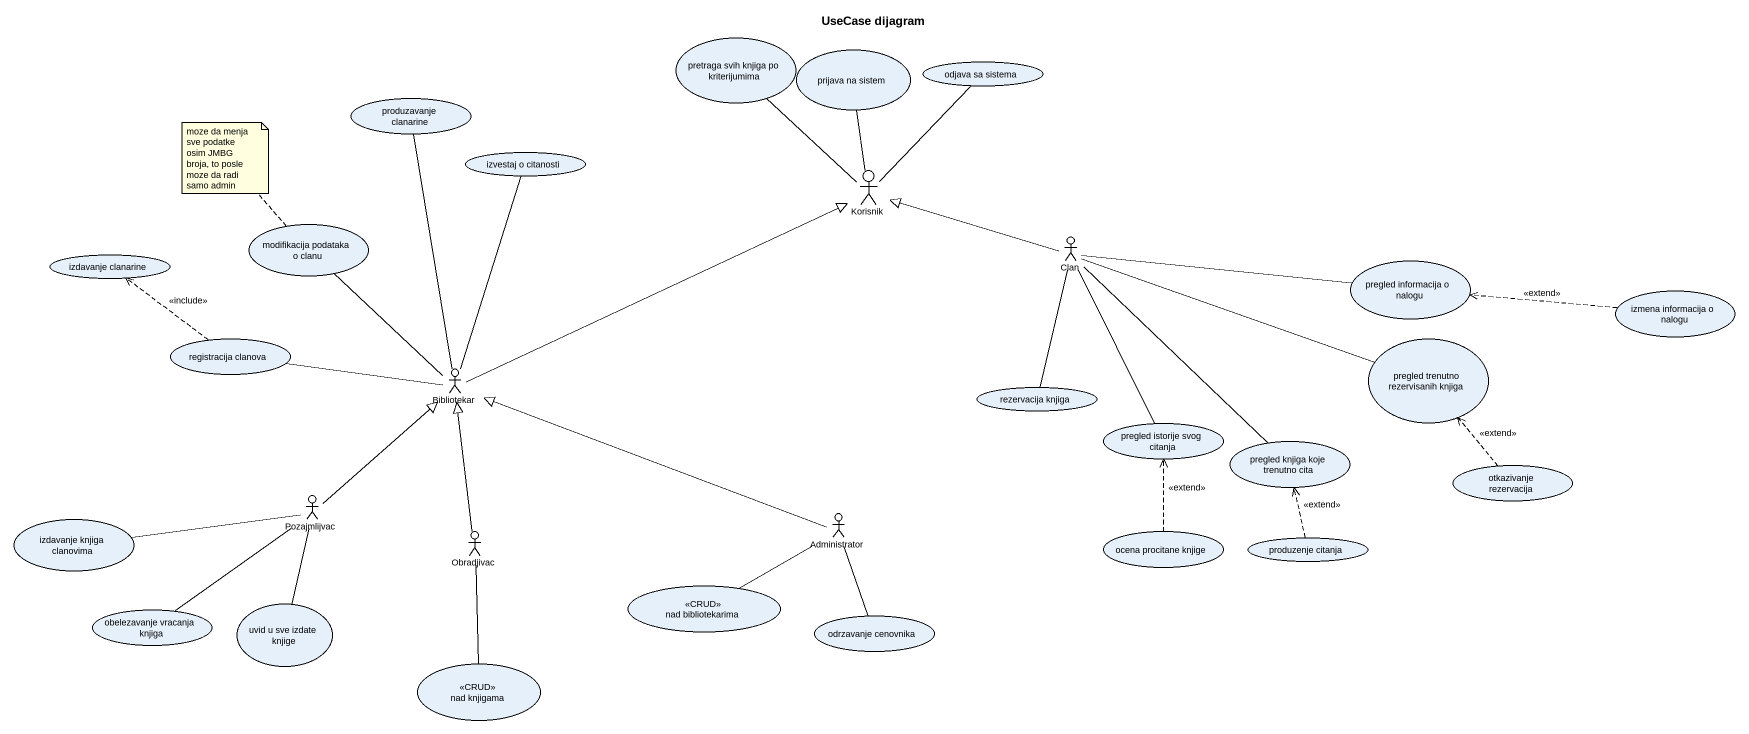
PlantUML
@startuml
title UseCase dijagram
usecase "pretraga svih knjiga po kriterijumima" as pretraga_svih_knjiga_po
usecase "prijava na sistem" as prijava_na_sistem
usecase "odjava sa sistema" as odjava_sa_sistema
usecase "produzavanje clanarine" as produzavanje_clanarine
usecase "izvestaj o citanosti" as izvestaj_o_citanosti
actor Korisnik
usecase "modifikacija podataka o clanu" as modifikacija_podataka_o
actor Clan
usecase "izdavanje clanarine" as izdavanje_clanarine
usecase "pregled informacija o nalogu" as pregled_informacija_o_nalogu
usecase "izmena informacija o nalogu" as izmena_informacija_o_nalogu
usecase "registracija clanova" as registracija_clanova
usecase "pregled trenutno rezervisanih knjiga" as pregled_trenutno
actor Bibliotekar
usecase "rezervacija knjiga" as rezervacija_knjiga
usecase "pregled istorije svog citanja" as pregled_istorije_svog
usecase "pregled knjiga koje trenutno cita" as pregled_knjiga_koje
usecase "otkazivanje rezervacija" as otkazivanje_rezervacija
actor Pozajmlijvac
actor Administrator
usecase "izdavanje knjiga clanovima" as izdavanje_knjiga_clanovima
actor Obradjivac
usecase "ocena procitane knjige" as ocena_procitane_knjige
usecase "produzenje citanja" as produzenje_citanja
usecase "nad bibliotekarima" as nad_bibliotekarima <<CRUD>>
usecase "obelezavanje vracanja knjiga" as obelezavanje_vracanja_knjiga
usecase "uvid u sve izdate knjige" as uvid_u_sve_izdate_knjige
usecase "odrzavanje cenovnika" as odrzavanje_cenovnika
usecase "nad knjigama" as nad_knjigama <<CRUD>>
Korisnik -up- pretraga_svih_knjiga_po
Korisnik -up- prijava_na_sistem
Korisnik -up- odjava_sa_sistema
Clan -left-|> Korisnik
Clan -right- pregled_informacija_o_nalogu
Clan -right- pregled_trenutno
Clan -- rezervacija_knjiga
Clan -- pregled_istorije_svog
Clan -- pregled_knjiga_koje
izmena_informacija_o_nalogu .left.> pregled_informacija_o_nalogu : <<extend>>
registracija_clanova .up.> izdavanje_clanarine : <<include>>
Bibliotekar -up- produzavanje_clanarine
Bibliotekar -up- izvestaj_o_citanosti
Bibliotekar -right-|> Korisnik
Bibliotekar -up- modifikacija_podataka_o
Bibliotekar -left- registracija_clanova
otkazivanje_rezervacija .up.> pregled_trenutno : <<extend>>
Pozajmlijvac -up-|> Bibliotekar
Pozajmlijvac -left- izdavanje_knjiga_clanovima
Pozajmlijvac -- obelezavanje_vracanja_knjiga
Pozajmlijvac -- uvid_u_sve_izdate_knjige
Administrator -left-|> Bibliotekar
Administrator -left- nad_bibliotekarima
Administrator -- odrzavanje_cenovnika
Obradjivac -up-|> Bibliotekar
Obradjivac -- nad_knjigama
ocena_procitane_knjige .up.> pregled_istorije_svog : <<extend>>
produzenje_citanja .up.> pregled_knjiga_koje : <<extend>>
note top of modifikacija_podataka_o : moze da menja sve podatke osim JMBG broja, to posle moze da radi samo admin
@enduml
